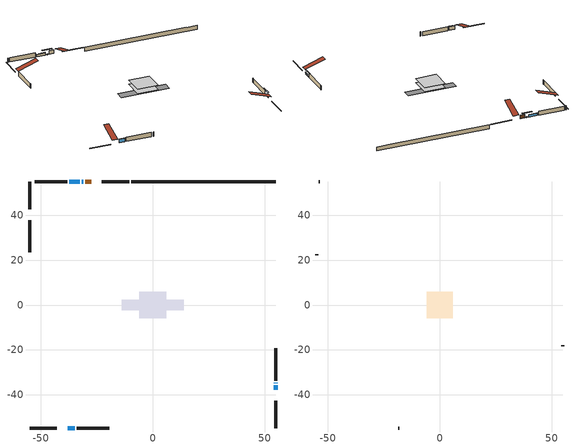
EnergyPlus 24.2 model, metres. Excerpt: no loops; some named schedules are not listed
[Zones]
conditioned space
 floor outside (Floor1 construction): -1.03,-1.03 -1.03,1.03 1.03,1.03 1.03,-1.03 z0.76
 floor adiabatic (AdiabaticFloorConstruction): -5.95,-5.95 -5.95,5.95 5.95,5.95 5.95,-5.95 z0.76
 floor foundation (Slab1 construction): -13.76,-2.39 -13.76,2.39 13.76,2.39 13.76,-2.39 z-1.6
 wall outside (RimJoist1 construction): -10.58,54.97 -22.7,54.97 / -54.97,-54.97 -42.85,-54.97 / -54.97,54.97 -54.97,42.85 / 54.97,-54.97 54.97,-42.85 z0.76:1.06
 wall outside (AdiabaticWallConstruction 1): -27.59,54.97 -30.15,54.97 z0.76:2.79
 wall outside (AdiabaticWallConstruction): 54.97,-37.96 54.97,-35.92 z0.76:1.65; 54.97,-34.99 54.97,-34.71 / -31.08,54.97 -31.63,54.97 z0.76:1.13; -32.56,54.97 -37.33,54.97 z0.76:2.02; -37.96,-54.97 -34.8,-54.97 z0.76:2.84
 wall outside (Wall1 construction): -38.26,54.97 -52.67,54.97 / -33.87,-54.97 -19.45,-54.97 / -54.97,37.95 -54.97,23.54 / 54.97,-33.78 54.97,-19.37 z0.76:3.2
 wall foundation (FoundationWall1 construction): -9.65,54.97,-1.6 -9.65,54.97,0.76 48.5,54.97,0.76 48.5,54.97,0.71 54.97,54.97,0.71 54.97,54.97,-1.6
 window (WindowConstruction): 54.97,-37.95 54.97,-35.92 z0.76:1.65
 window (WindowConstruction 3): 54.97,-34.99 54.97,-34.71 z0.76:1.12
 window (WindowConstruction 4): -31.08,54.97 -31.63,54.97 z0.76:1.12
 window (WindowConstruction 1): -32.56,54.97 -37.33,54.97 z0.76:2.02
 window (WindowConstruction 2): -37.95,-54.97 -34.8,-54.97 z0.76:2.84
 door (Door): -27.59,54.97 -30.15,54.97 z0.76:2.79
 ceiling adiabatic (AdiabaticFloorConstruction): 5.95,-5.95 5.95,5.95 -5.95,5.95 -5.95,-5.95 z0.76
attic - vented
 floor to conditioned space (Floor2 construction Reversed): -5.92,-5.92 -5.92,5.92 5.92,5.92 5.92,-5.92 z3.2
 wall outside (Wall2 construction): -53.6,54.97 -54.04,54.97 / -18.52,-54.97 -18.09,-54.97 / -54.97,22.61 -54.97,22.17 / 54.97,-18.44 54.97,-18 z0.76:3.2
 roof outside (Roof1 construction): -26.66,54.97,3.2 -26.66,43.44,7.04 -23.63,43.44,7.04 -23.63,54.97,3.2; -38.88,-54.97,3.2 -38.88,-43.44,7.04 -41.92,-43.44,7.04 -41.92,-54.97,3.2; -54.97,38.88,3.2 -43.44,38.88,7.04 -43.44,41.92,7.04 -54.97,41.92,3.2; 54.97,-38.88,3.2 43.44,-38.88,7.04 43.44,-41.92,7.04 54.97,-41.92,3.2
shading: 54.97,-35.72 54.97,-38.16 55.38,-38.16 55.38,-35.72 z1.85; 54.97,-32.07 54.97,-37.63 55.38,-37.63 55.38,-32.07 z3.76; -34.27,54.97 -28.44,54.97 -28.44,55.38 -34.27,55.38 z3.76; -37.53,54.97 -32.35,54.97 -32.35,55.38 -37.53,55.38 z2.22; -34.6,-54.97 -38.16,-54.97 -38.16,-55.38 -34.6,-55.38 z3.04
[Building]
Building 1: Terrain=Suburbs
[Site:Location]
Winnipeg Intl AP_MB: Latitude {deg}=49.91; Longitude {deg}=-97.24; Time Zone {hr}=-6; Elevation {m}=239; Keep Site Location Information=Yes
[Site:GroundTemperature:Shallow]
-2.46526, -5.11642, -5.32873, -4.07063, 0.979979, 6.00706, 10.3653, 13.1261, 13.3606, 11.1152, 6.8681, 1.99523
[Site:WaterMainsTemperature]
Calculation Method=Schedule; Temperature Schedule=mains temperature schedule
[Material] Roughness=Rough; Thermal Absorptance=0.9
Name | Thickness {m} | Conductivity {W/m-K} | Density {kg/m3} | Specific Heat {J/kg-K} | Solar Absorptance | Visible Absorptance
asphalt or fiberglass shingles | 0.00635 | 0.162714 | 1121.4 | 1465.45 | 0.84 | 0.84
ceiling loosefill ins | 0.338667 | 0.0480833 | 16.02 | 1046.75 | 0.7 | 0.7
ceiling stud and cavity | 0.1397 | 0.755569 | 65.682 | 1177.47 | 0.7 | 0.7
concrete 4.0 in. | 0.1016 | 1.803125 | 2242.8 | 837.4 | 0.7 | 0.7
concrete 8.0 in. | 0.2032 | 1.803125 | 2242.8 | 837.4 | 0.7 | 0.7
door material | 0.04445 | 0.0451087 | 512.64 | 1214.23 | 0.7 | 0.7
exterior vertical ins | 0.0460229 | 0.029427 | 32.04 | 1214.23 | 0.7 | 0.7
floor covering | 0.0127 | 0.0433444 | 54.468 | 1339.84 | 0.6 | 0.6
floor rigid ins; rim joist rigid ins; wall rigid ins | 0.051816 | 0.029427 | 32.04 | 1214.23 | 0.7 | 0.7
floor rigid ins 1; wall rigid ins 1 | 0.512978 | 0.029427 | 32.04 | 1214.23 | 0.7 | 0.7
floor stud and cavity | 0.1397 | 0.0876467 | 92.3553 | 1139.71 | 0.7 | 0.7
floor stud and cavity 1 | 0.1397 | 1.75129 | 37.0049 | 1207.88 | 0.7 | 0.7
furniture material conditioned space 1 | 0.1524 | 0.115458 | 640.8 | 1214.23 | 0.6 | 0.6
gypsum board | 0.0127 | 0.160291 | 801 | 837.4 | 0.6 | 0.6
gypsum board 1 | 0.0127 | 0.160291 | 801 | 837.4 | 0.7 | 0.7
osb sheathing 0.5 in. | 0.0127 | 0.115458 | 512.64 | 1214.23 | 0.7 | 0.7
osb sheathing 0.75 in. | 0.01905 | 0.115458 | 512.64 | 1214.23 | 0.7 | 0.7
osb sheathing 2.0 in. | 0.0508 | 0.115458 | 512.64 | 1214.23 | 0.7 | 0.7
rim joist stud and cavity | 0.0508 | 0.0402046 | 125.044 | 1163.47 | 0.6 | 0.6
wall stud and cavity | 0.1397 | 0.21101 | 139.0536 | 1170.24 | 0.7 | 0.7
wall stud and cavity 1 | 0.0889 | 6.1454 | 50.32683 | 1063.81 | 0.6 | 0.6
wall stud and cavity 2 | 0.0889 | 0.380278 | 52.3479 | 1209.89 | 0.7 | 0.7
wall stud and cavity 3 | 0.0889 | 0.391764 | 83.0341 | 1211.67 | 0.7 | 0.7
wood siding | 0.0254 | 0.102417 | 544.68 | 1172.36 | 0.4 | 0.4
wood siding 1 | 0.00254 | 0.102417 | 544.68 | 1172.36 | 0.4 | 0.4
wood siding 2; wood siding 3; wood siding 4 | 0.0254 | 0.102417 | 544.68 | 1172.36 | 0.7 | 0.7
[WindowMaterial:SimpleGlazingSystem]
Name | U-Factor {W/m2-K} | Solar Heat Gain Coefficient
WindowMaterial | 1.96516 | 0.52
WindowMaterial 1 | 1.83059 | 0.55
WindowMaterial 2 | 1.689205 | 0.59
WindowMaterial 3 | 3.26258 | 0.43
[Construction]
AdiabaticFloorConstruction: floor stud and cavity 1, floor rigid ins 1, osb sheathing 0.75 in., floor covering
AdiabaticWallConstruction: wood siding 3, wall rigid ins 1, wall stud and cavity 2, gypsum board
AdiabaticWallConstruction 1: wood siding 4, wall rigid ins 1, wall stud and cavity 2, gypsum board
Door: door material
Floor1 construction: floor stud and cavity, floor rigid ins, osb sheathing 0.75 in., floor covering
Floor2 construction Reversed: gypsum board, ceiling stud and cavity, ceiling loosefill ins
FoundationWall1 construction: concrete 8.0 in., gypsum board 1
furniture construction conditioned space 1: furniture material conditioned space 1
PartitionWallConstruction: gypsum board, wall stud and cavity 3, gypsum board
RimJoist1 construction: wood siding 2, rim joist rigid ins, osb sheathing 2.0 in., rim joist stud and cavity
Roof1 construction: asphalt or fiberglass shingles
Slab1 construction: concrete 4.0 in.
Wall1 construction: wood siding, wall rigid ins, osb sheathing 0.5 in., wall stud and cavity, gypsum board
Wall2 construction: wood siding 1, wall stud and cavity 1
WindowConstruction: WindowMaterial
WindowConstruction 1: WindowMaterial 1
WindowConstruction 2: WindowMaterial 2
WindowConstruction 3; WindowConstruction 4: WindowMaterial 3
[Zone] Multiplier=1; Part of Total Floor Area=Yes
Name | Volume {m3}
attic - vented | 87.2773
conditioned space | 682.7
[Space]
Name | Zone | Volume {m3}
attic - vented 1 | attic - vented | 87.2773
conditioned space 1 | conditioned space | 682.7
[ZoneInfiltration:EffectiveLeakageArea]
infil attic - vented 1: Zone or Space=attic - vented 1; Schedule=Always On Discrete; Effective Air Leakage Area {cm2}=4665.67; Stack Coefficient=0.000436666; Wind Coefficient=1.41187e-05
[ZoneMixing]
whole house fan mix: Zone or Space=attic - vented; Schedule=Always On Continuous; Design Flow Rate Calculation Method=Flow/Zone; Design Flow Rate {m3/s}=0; Source Zone or Space=conditioned space
[SurfaceProperty:ExposedFoundationPerimeter]
Slab1: Exposed Perimeter Calculation Method=TotalExposedPerimeter; Total Exposed Perimeter {m}=64.617
[InternalMass] Zone or ZoneList=conditioned space; Space or SpaceList=conditioned space 1
Name | Construction | Surface Area {m2}
furniture mass conditioned space 1 | furniture construction conditioned space 1 | 110.948
partition wall mass | PartitionWallConstruction | 277.37
[Lights]
interior lighting: Zone or ZoneList or Space or SpaceList=conditioned space 1; Schedule=interior lighting schedule; Design Level Calculation Method=LightingLevel; Lighting Level {W}=343.2; Return Air Fraction=0; Fraction Radiant=0.6; Fraction Visible=0.2; Fraction Replaceable=1
[People]
occupants: Zone or ZoneList or Space or SpaceList=conditioned space 1; Number of People Schedule=occupants schedule; Number of People Calculation Method=People; Number of People=3; Fraction Radiant=0.314171; Sensible Heat Fraction=0.56303; Activity Level Schedule=occupants activity schedule; Carbon Dioxide Generation Rate {m3/s-W}=0; Enable ASHRAE 55 Comfort Warnings=No; Mean Radiant Temperature Calculation Type=EnclosureAveraged
[ElectricEquipment] Zone or ZoneList or Space or SpaceList=conditioned space 1; Design Level Calculation Method=EquipmentLevel
Name | Schedule | Design Level {W} | Fraction Latent | Fraction Radiant | Fraction Lost
clothes dryer | clothes dryer schedule | 140.772 | 0.015 | 0.081 | 0.85
clothes washer | clothes washer schedule | 32.1985 | 0.03 | 0.162 | 0.7
cooking range | cooking range schedule | 215.147 | 0.08 | 0.432 | 0.2
dishwasher | dishwasher schedule | 66.8632 | 0.3 | 0.18 | 0.4
fridge | fridge schedule | 72.9452 | 0 | 0.6 | 0
mech vent house fan | mech vent house fan schedule | 17.7 | 0 | 0 | 1
mech vent house fan cfis | mech vent house fan cfis schedule | 0 | 0 | 0 | 0
misc plug loads | misc plug loads schedule | 494.7 | 0.045 | 0.513 | 0.1
whole house fan | Always On Discrete | 0 | 0 | 0 | 1
[OtherEquipment] Zone or ZoneList or Space or SpaceList=conditioned space 1; Design Level Calculation Method=EquipmentLevel
Name | Fuel Type | Schedule | Design Level {W} | Fraction Latent | Fraction Radiant | Fraction Lost
clothes dryer 1 | Electricity | clothes dryer schedule | 0 | 0.015 | 0.081 | 0.85
cooking range 1 | Electricity | cooking range schedule | 0 | 0.08 | 0.432 | 0.2
general water use latent | None | general water use schedule | 62.594 | 1 | 0 | 0
general water use sensible | None | general water use schedule | -61.6891 | 0 | 0.6 | 0
mech vent house fan latent load | None | Always On Discrete | 0 | 1 | 0 | 0
mech vent house fan sensible load | None | Always On Discrete | 0 | 0 | 0 | 0
water heater energy adjustment1 | NaturalGas | Always On Discrete | 0.01 | 0 | 0 | 1
[ZoneInfiltration:DesignFlowRate] Zone or ZoneList or Space or SpaceList=conditioned space 1; Schedule=Always On Discrete; Design Flow Rate Calculation Method=Flow/Zone; Design Flow Rate {m3/s}=0
infil flow; natural vent flow; whole house fan flow
[AvailabilityManager:Scheduled]
central ac and furnace airloop Availability Manager: Schedule=Always On Discrete
[Foundation:Kiva]
Foundation Kiva 1: Initial Indoor Air Temperature {C}=21; Wall Height Above Grade {m}=0.760019; Wall Depth Below Slab {m}=0.2032; Custom Block Material Name 1=exterior vertical ins; Custom Block Depth 1 {m}=2.36001; Custom Block X Position 1 {m}=0.2159; Custom Block Z Position 1 {m}=0
[Foundation:Kiva:Settings]
Soil Conductivity {W/m-K}=0.849921; Soil Density {kg/m3}=1842.3; Soil Specific Heat {J/kg-K}=418.7; Ground Solar Absorptivity=0.9; Ground Thermal Absorptivity=0.9; Ground Surface Roughness {m}=0.03; Far-Field Width {m}=40; Deep-Ground Boundary Condition=ZeroFlux; Deep-Ground Depth {m}=40; Minimum Cell Dimension {m}=0.2; Maximum Cell Growth Coefficient=3; Simulation Timestep=Timestep
[Exterior:Lights]
exterior lighting: Schedule=exterior lighting schedule; Design Level {W}=75.6
[EnergyManagementSystem:GlobalVariable]
central_ac_and_furnace_airloop_Fan_RTF
infil_program_Qfan
infil_program_Qinf
natural_vent_program_Qnv
natural_vent_program_Qwhf
[EnergyManagementSystem:Sensor]
Name | Output:Variable or Output:Meter Index Key | Output:Variable or Output:Meter
airflow_gain | infil flow | Infiltration Sensible Heat Gain Energy
airflow_gain_1 | natural vent flow | Infiltration Sensible Heat Gain Energy
airflow_gain_2 | whole house fan flow | Infiltration Sensible Heat Gain Energy
airflow_loss | infil flow | Infiltration Sensible Heat Loss Energy
airflow_loss_1 | natural vent flow | Infiltration Sensible Heat Loss Energy
airflow_loss_2 | whole house fan flow | Infiltration Sensible Heat Loss Energy
clg_load_cond |  | Cooling:EnergyTransfer:Zone:CONDITIONED SPACE
clg_sp_s; clg_sp_s_1 | cooling setpoint | Schedule Value
clothes_dryer_exhaust_0_sch_s | clothes dryer exhaust 0 schedule | Schedule Value
cool_season | cooling season schedule | Schedule Value
htg_load_cond |  | Heating:EnergyTransfer:Zone:CONDITIONED SPACE
htg_sp_s; htg_sp_s_1 | heating setpoint | Schedule Value
ig_ee_conv | clothes dryer | Electric Equipment Convective Heating Energy
ig_ee_conv_2 | cooking range | Electric Equipment Convective Heating Energy
ig_ee_conv_4 | fridge | Electric Equipment Convective Heating Energy
ig_ee_conv_5 | misc plug loads | Electric Equipment Convective Heating Energy
ig_ee_conv_6 | whole house fan | Electric Equipment Convective Heating Energy
ig_ee_rad | clothes dryer | Electric Equipment Radiant Heating Energy
ig_ee_rad_2 | cooking range | Electric Equipment Radiant Heating Energy
ig_ee_rad_4 | fridge | Electric Equipment Radiant Heating Energy
ig_ee_rad_5 | misc plug loads | Electric Equipment Radiant Heating Energy
ig_ee_rad_6 | whole house fan | Electric Equipment Radiant Heating Energy
ig_lgt_conv | interior lighting | Lights Convective Heating Energy
ig_lgt_rad | interior lighting | Lights Radiant Heating Energy
ig_lgt_vis | interior lighting | Lights Visible Radiation Heating Energy
ig_oe_conv | clothes dryer 1 | Other Equipment Convective Heating Energy
ig_oe_conv_1 | cooking range 1 | Other Equipment Convective Heating Energy
ig_oe_conv_2 | general water use latent | Other Equipment Convective Heating Energy
ig_oe_conv_3 | general water use sensible | Other Equipment Convective Heating Energy
ig_oe_conv_4 | water heater energy adjustment1 | Other Equipment Convective Heating Energy
ig_oe_rad | clothes dryer 1 | Other Equipment Radiant Heating Energy
ig_oe_rad_1 | cooking range 1 | Other Equipment Radiant Heating Energy
ig_oe_rad_2 | general water use latent | Other Equipment Radiant Heating Energy
ig_oe_rad_3 | general water use sensible | Other Equipment Radiant Heating Energy
ig_oe_rad_4 | water heater energy adjustment1 | Other Equipment Radiant Heating Energy
ig_ppl_conv | occupants | People Convective Heating Energy
ig_ppl_rad | occupants | People Radiant Heating Energy
im_conv | furniture mass conditioned space 1 | Surface Inside Face Convection Heat Gain Energy
im_conv_1 | partition wall mass | Surface Inside Face Convection Heat Gain Energy
im_ig | furniture mass conditioned space 1 | Surface Inside Face Internal Gains Radiation Heat Gain Energy
im_ig_1 | partition wall mass | Surface Inside Face Internal Gains Radiation Heat Gain Energy
im_lgt | furniture mass conditioned space 1 | Surface Inside Face Lights Radiation Heat Gain Energy
im_lgt_1 | partition wall mass | Surface Inside Face Lights Radiation Heat Gain Energy
im_sol | furniture mass conditioned space 1 | Surface Inside Face Solar Radiation Heat Gain Energy
im_sol_1 | partition wall mass | Surface Inside Face Solar Radiation Heat Gain Energy
im_surf | furniture mass conditioned space 1 | Surface Inside Face Net Surface Thermal Radiation Heat Gain Energy
im_surf_1 | partition wall mass | Surface Inside Face Net Surface Thermal Radiation Heat Gain Energy
mv_conv | mech vent house fan | Electric Equipment Convective Heating Energy
mv_conv_1 | mech vent house fan cfis | Electric Equipment Convective Heating Energy
mv_conv_2 | mech vent house fan latent load | Other Equipment Convective Heating Energy
mv_conv_3 | mech vent house fan sensible load | Other Equipment Convective Heating Energy
mv_rad | mech vent house fan | Electric Equipment Radiant Heating Energy
mv_rad_1 | mech vent house fan cfis | Electric Equipment Radiant Heating Energy
mv_rad_2 | mech vent house fan latent load | Other Equipment Radiant Heating Energy
mv_rad_3 | mech vent house fan sensible load | Other Equipment Radiant Heating Energy
natural_vent_s | natural vent schedule | Schedule Value
out_pb_s |  | Site Outdoor Air Barometric Pressure
out_wt_s |  | Site Outdoor Air Humidity Ratio
site_vw_s |  | Site Wind Speed
ss_back_out | Window1 | Surface Window Shortwave from Zone Back Out Window Heat Transfer Rate
ss_back_out_1 | Window11 | Surface Window Shortwave from Zone Back Out Window Heat Transfer Rate
ss_back_out_2 | Window12 | Surface Window Shortwave from Zone Back Out Window Heat Transfer Rate
ss_back_out_3 | Window4 | Surface Window Shortwave from Zone Back Out Window Heat Transfer Rate
ss_back_out_4 | Window9 | Surface Window Shortwave from Zone Back Out Window Heat Transfer Rate
ss_conv | Door1 | Surface Inside Face Convection Heat Gain Energy
ss_conv_1 | Window1 | Surface Inside Face Convection Heat Gain Energy
ss_conv_2 | Window11 | Surface Inside Face Convection Heat Gain Energy
ss_conv_3 | Window12 | Surface Inside Face Convection Heat Gain Energy
ss_conv_4 | Window4 | Surface Inside Face Convection Heat Gain Energy
ss_conv_5 | Window9 | Surface Inside Face Convection Heat Gain Energy
ss_ig | Door1 | Surface Inside Face Internal Gains Radiation Heat Gain Energy
ss_ig_1 | Window1 | Surface Inside Face Internal Gains Radiation Heat Gain Energy
ss_ig_2 | Window11 | Surface Inside Face Internal Gains Radiation Heat Gain Energy
ss_ig_3 | Window12 | Surface Inside Face Internal Gains Radiation Heat Gain Energy
ss_ig_4 | Window4 | Surface Inside Face Internal Gains Radiation Heat Gain Energy
ss_ig_5 | Window9 | Surface Inside Face Internal Gains Radiation Heat Gain Energy
ss_lgt | Door1 | Surface Inside Face Lights Radiation Heat Gain Energy
ss_sol | Door1 | Surface Inside Face Solar Radiation Heat Gain Energy
ss_surf | Door1 | Surface Inside Face Net Surface Thermal Radiation Heat Gain Energy
ss_surf_1 | Window1 | Surface Inside Face Net Surface Thermal Radiation Heat Gain Energy
ss_surf_2 | Window11 | Surface Inside Face Net Surface Thermal Radiation Heat Gain Energy
ss_surf_3 | Window12 | Surface Inside Face Net Surface Thermal Radiation Heat Gain Energy
ss_surf_4 | Window4 | Surface Inside Face Net Surface Thermal Radiation Heat Gain Energy
ss_surf_5 | Window9 | Surface Inside Face Net Surface Thermal Radiation Heat Gain Energy
ss_trans_in | Window1 | Surface Window Transmitted Solar Radiation Rate
ss_trans_in_1 | Window11 | Surface Window Transmitted Solar Radiation Rate
ss_trans_in_2 | Window12 | Surface Window Transmitted Solar Radiation Rate
ss_trans_in_3 | Window4 | Surface Window Transmitted Solar Radiation Rate
ss_trans_in_4 | Window9 | Surface Window Transmitted Solar Radiation Rate
ss_trans_out | Window1 | Surface Inside Face Initial Transmitted Diffuse Transmitted Out Window Solar Radiation Rate
ss_trans_out_1 | Window11 | Surface Inside Face Initial Transmitted Diffuse Transmitted Out Window Solar Radiation Rate
ss_trans_out_2 | Window12 | Surface Inside Face Initial Transmitted Diffuse Transmitted Out Window Solar Radiation Rate
ss_trans_out_3 | Window4 | Surface Inside Face Initial Transmitted Diffuse Transmitted Out Window Solar Radiation Rate
ss_trans_out_4 | Window9 | Surface Inside Face Initial Transmitted Diffuse Transmitted Out Window Solar Radiation Rate
s_conv | Floor1 | Surface Inside Face Convection Heat Gain Energy
s_conv_1 | Floor2 | Surface Inside Face Convection Heat Gain Energy
s_conv_10 | Wall1:0 | Surface Inside Face Convection Heat Gain Energy
s_conv_11 | Wall1:180 | Surface Inside Face Convection Heat Gain Energy
s_conv_12 | Wall1:270 | Surface Inside Face Convection Heat Gain Energy
s_conv_13 | Wall1:90 | Surface Inside Face Convection Heat Gain Energy
s_conv_2 | FoundationWall1 | Surface Inside Face Convection Heat Gain Energy
s_conv_3 | inferred conditioned ceiling | Surface Inside Face Convection Heat Gain Energy
s_conv_4 | inferred conditioned floor | Surface Inside Face Convection Heat Gain Energy
s_conv_5 | RimJoist1:0 | Surface Inside Face Convection Heat Gain Energy
s_conv_6 | RimJoist1:180 | Surface Inside Face Convection Heat Gain Energy
s_conv_7 | RimJoist1:270 | Surface Inside Face Convection Heat Gain Energy
s_conv_8 | RimJoist1:90 | Surface Inside Face Convection Heat Gain Energy
s_conv_9 | Slab1 | Surface Inside Face Convection Heat Gain Energy
s_ig | Floor1 | Surface Inside Face Internal Gains Radiation Heat Gain Energy
s_ig_1 | Floor2 | Surface Inside Face Internal Gains Radiation Heat Gain Energy
s_ig_10 | Wall1:0 | Surface Inside Face Internal Gains Radiation Heat Gain Energy
s_ig_11 | Wall1:180 | Surface Inside Face Internal Gains Radiation Heat Gain Energy
s_ig_12 | Wall1:270 | Surface Inside Face Internal Gains Radiation Heat Gain Energy
s_ig_13 | Wall1:90 | Surface Inside Face Internal Gains Radiation Heat Gain Energy
s_ig_2 | FoundationWall1 | Surface Inside Face Internal Gains Radiation Heat Gain Energy
s_ig_3 | inferred conditioned ceiling | Surface Inside Face Internal Gains Radiation Heat Gain Energy
s_ig_4 | inferred conditioned floor | Surface Inside Face Internal Gains Radiation Heat Gain Energy
s_ig_5 | RimJoist1:0 | Surface Inside Face Internal Gains Radiation Heat Gain Energy
s_ig_6 | RimJoist1:180 | Surface Inside Face Internal Gains Radiation Heat Gain Energy
s_ig_7 | RimJoist1:270 | Surface Inside Face Internal Gains Radiation Heat Gain Energy
s_ig_8 | RimJoist1:90 | Surface Inside Face Internal Gains Radiation Heat Gain Energy
s_ig_9 | Slab1 | Surface Inside Face Internal Gains Radiation Heat Gain Energy
s_lgt | Floor1 | Surface Inside Face Lights Radiation Heat Gain Energy
s_lgt_1 | Floor2 | Surface Inside Face Lights Radiation Heat Gain Energy
s_lgt_10 | Wall1:0 | Surface Inside Face Lights Radiation Heat Gain Energy
s_lgt_11 | Wall1:180 | Surface Inside Face Lights Radiation Heat Gain Energy
s_lgt_12 | Wall1:270 | Surface Inside Face Lights Radiation Heat Gain Energy
s_lgt_13 | Wall1:90 | Surface Inside Face Lights Radiation Heat Gain Energy
s_lgt_2 | FoundationWall1 | Surface Inside Face Lights Radiation Heat Gain Energy
s_lgt_3 | inferred conditioned ceiling | Surface Inside Face Lights Radiation Heat Gain Energy
s_lgt_4 | inferred conditioned floor | Surface Inside Face Lights Radiation Heat Gain Energy
s_lgt_5 | RimJoist1:0 | Surface Inside Face Lights Radiation Heat Gain Energy
s_lgt_6 | RimJoist1:180 | Surface Inside Face Lights Radiation Heat Gain Energy
s_lgt_7 | RimJoist1:270 | Surface Inside Face Lights Radiation Heat Gain Energy
s_lgt_8 | RimJoist1:90 | Surface Inside Face Lights Radiation Heat Gain Energy
s_lgt_9 | Slab1 | Surface Inside Face Lights Radiation Heat Gain Energy
s_sol | Floor1 | Surface Inside Face Solar Radiation Heat Gain Energy
s_sol_1 | Floor2 | Surface Inside Face Solar Radiation Heat Gain Energy
s_sol_10 | Wall1:0 | Surface Inside Face Solar Radiation Heat Gain Energy
s_sol_11 | Wall1:180 | Surface Inside Face Solar Radiation Heat Gain Energy
s_sol_12 | Wall1:270 | Surface Inside Face Solar Radiation Heat Gain Energy
s_sol_13 | Wall1:90 | Surface Inside Face Solar Radiation Heat Gain Energy
s_sol_2 | FoundationWall1 | Surface Inside Face Solar Radiation Heat Gain Energy
s_sol_3 | inferred conditioned ceiling | Surface Inside Face Solar Radiation Heat Gain Energy
s_sol_4 | inferred conditioned floor | Surface Inside Face Solar Radiation Heat Gain Energy
s_sol_5 | RimJoist1:0 | Surface Inside Face Solar Radiation Heat Gain Energy
s_sol_6 | RimJoist1:180 | Surface Inside Face Solar Radiation Heat Gain Energy
s_sol_7 | RimJoist1:270 | Surface Inside Face Solar Radiation Heat Gain Energy
s_sol_8 | RimJoist1:90 | Surface Inside Face Solar Radiation Heat Gain Energy
s_sol_9 | Slab1 | Surface Inside Face Solar Radiation Heat Gain Energy
s_surf | Floor1 | Surface Inside Face Net Surface Thermal Radiation Heat Gain Energy
s_surf_1 | Floor2 | Surface Inside Face Net Surface Thermal Radiation Heat Gain Energy
s_surf_10 | Wall1:0 | Surface Inside Face Net Surface Thermal Radiation Heat Gain Energy
s_surf_11 | Wall1:180 | Surface Inside Face Net Surface Thermal Radiation Heat Gain Energy
s_surf_12 | Wall1:270 | Surface Inside Face Net Surface Thermal Radiation Heat Gain Energy
s_surf_13 | Wall1:90 | Surface Inside Face Net Surface Thermal Radiation Heat Gain Energy
s_surf_2 | FoundationWall1 | Surface Inside Face Net Surface Thermal Radiation Heat Gain Energy
s_surf_3 | inferred conditioned ceiling | Surface Inside Face Net Surface Thermal Radiation Heat Gain Energy
s_surf_4 | inferred conditioned floor | Surface Inside Face Net Surface Thermal Radiation Heat Gain Energy
s_surf_5 | RimJoist1:0 | Surface Inside Face Net Surface Thermal Radiation Heat Gain Energy
s_surf_6 | RimJoist1:180 | Surface Inside Face Net Surface Thermal Radiation Heat Gain Energy
s_surf_7 | RimJoist1:270 | Surface Inside Face Net Surface Thermal Radiation Heat Gain Energy
s_surf_8 | RimJoist1:90 | Surface Inside Face Net Surface Thermal Radiation Heat Gain Energy
s_surf_9 | Slab1 | Surface Inside Face Net Surface Thermal Radiation Heat Gain Energy
[EnergyManagementSystem:Actuator]
Name | Actuated Component Unique | Actuated Component Type | Actuated Component Control Type
fridge_schedule_act | fridge schedule | Schedule:Constant | Schedule Value
infil_flow_act | infil flow | Zone Infiltration | Air Exchange Flow Rate
mech_vent_house_fan_cfis_act | mech vent house fan cfis | ElectricEquipment | Electricity Rate
mech_vent_house_fan_latent_load_act | mech vent house fan latent load | OtherEquipment | Power Level
mech_vent_house_fan_sensible_load_act | mech vent house fan sensible load | OtherEquipment | Power Level
natural_vent_flow_act | natural vent flow | Zone Infiltration | Air Exchange Flow Rate
water_heater_ec_adj_act | water heater energy adjustment1 | OtherEquipment | Power Level
whole_house_fan_act | whole house fan | ElectricEquipment | Electricity Rate
whole_house_fan_flow_act | whole house fan flow | Zone Infiltration | Air Exchange Flow Rate
whole_house_fan_mix_act | whole house fan mix | ZoneMixing | Air Exchange Flow Rate
[EnergyManagementSystem:Program]
central_ac_and_furnace_supply_fan_disaggregate_program: Set central_ac_and_furnace_supply_fan_clg = 0; If central_ac_and_furnace_clg_coil_s > 0; Set central_ac_and_furnace_supply_fan_clg = central_ac_and_furnace_supply_fan_s; EndIf
central_ac_and_furnace_supply_fan_disaggregate_program_1: Set central_ac_and_furnace_supply_fan_primary_htg = 0; If central_ac_and_furnace_htg_coil_s > 0; Set central_ac_and_furnace_supply_fan_primary_htg = central_ac_and_furnace_supply_fan_s_1; EndIf
